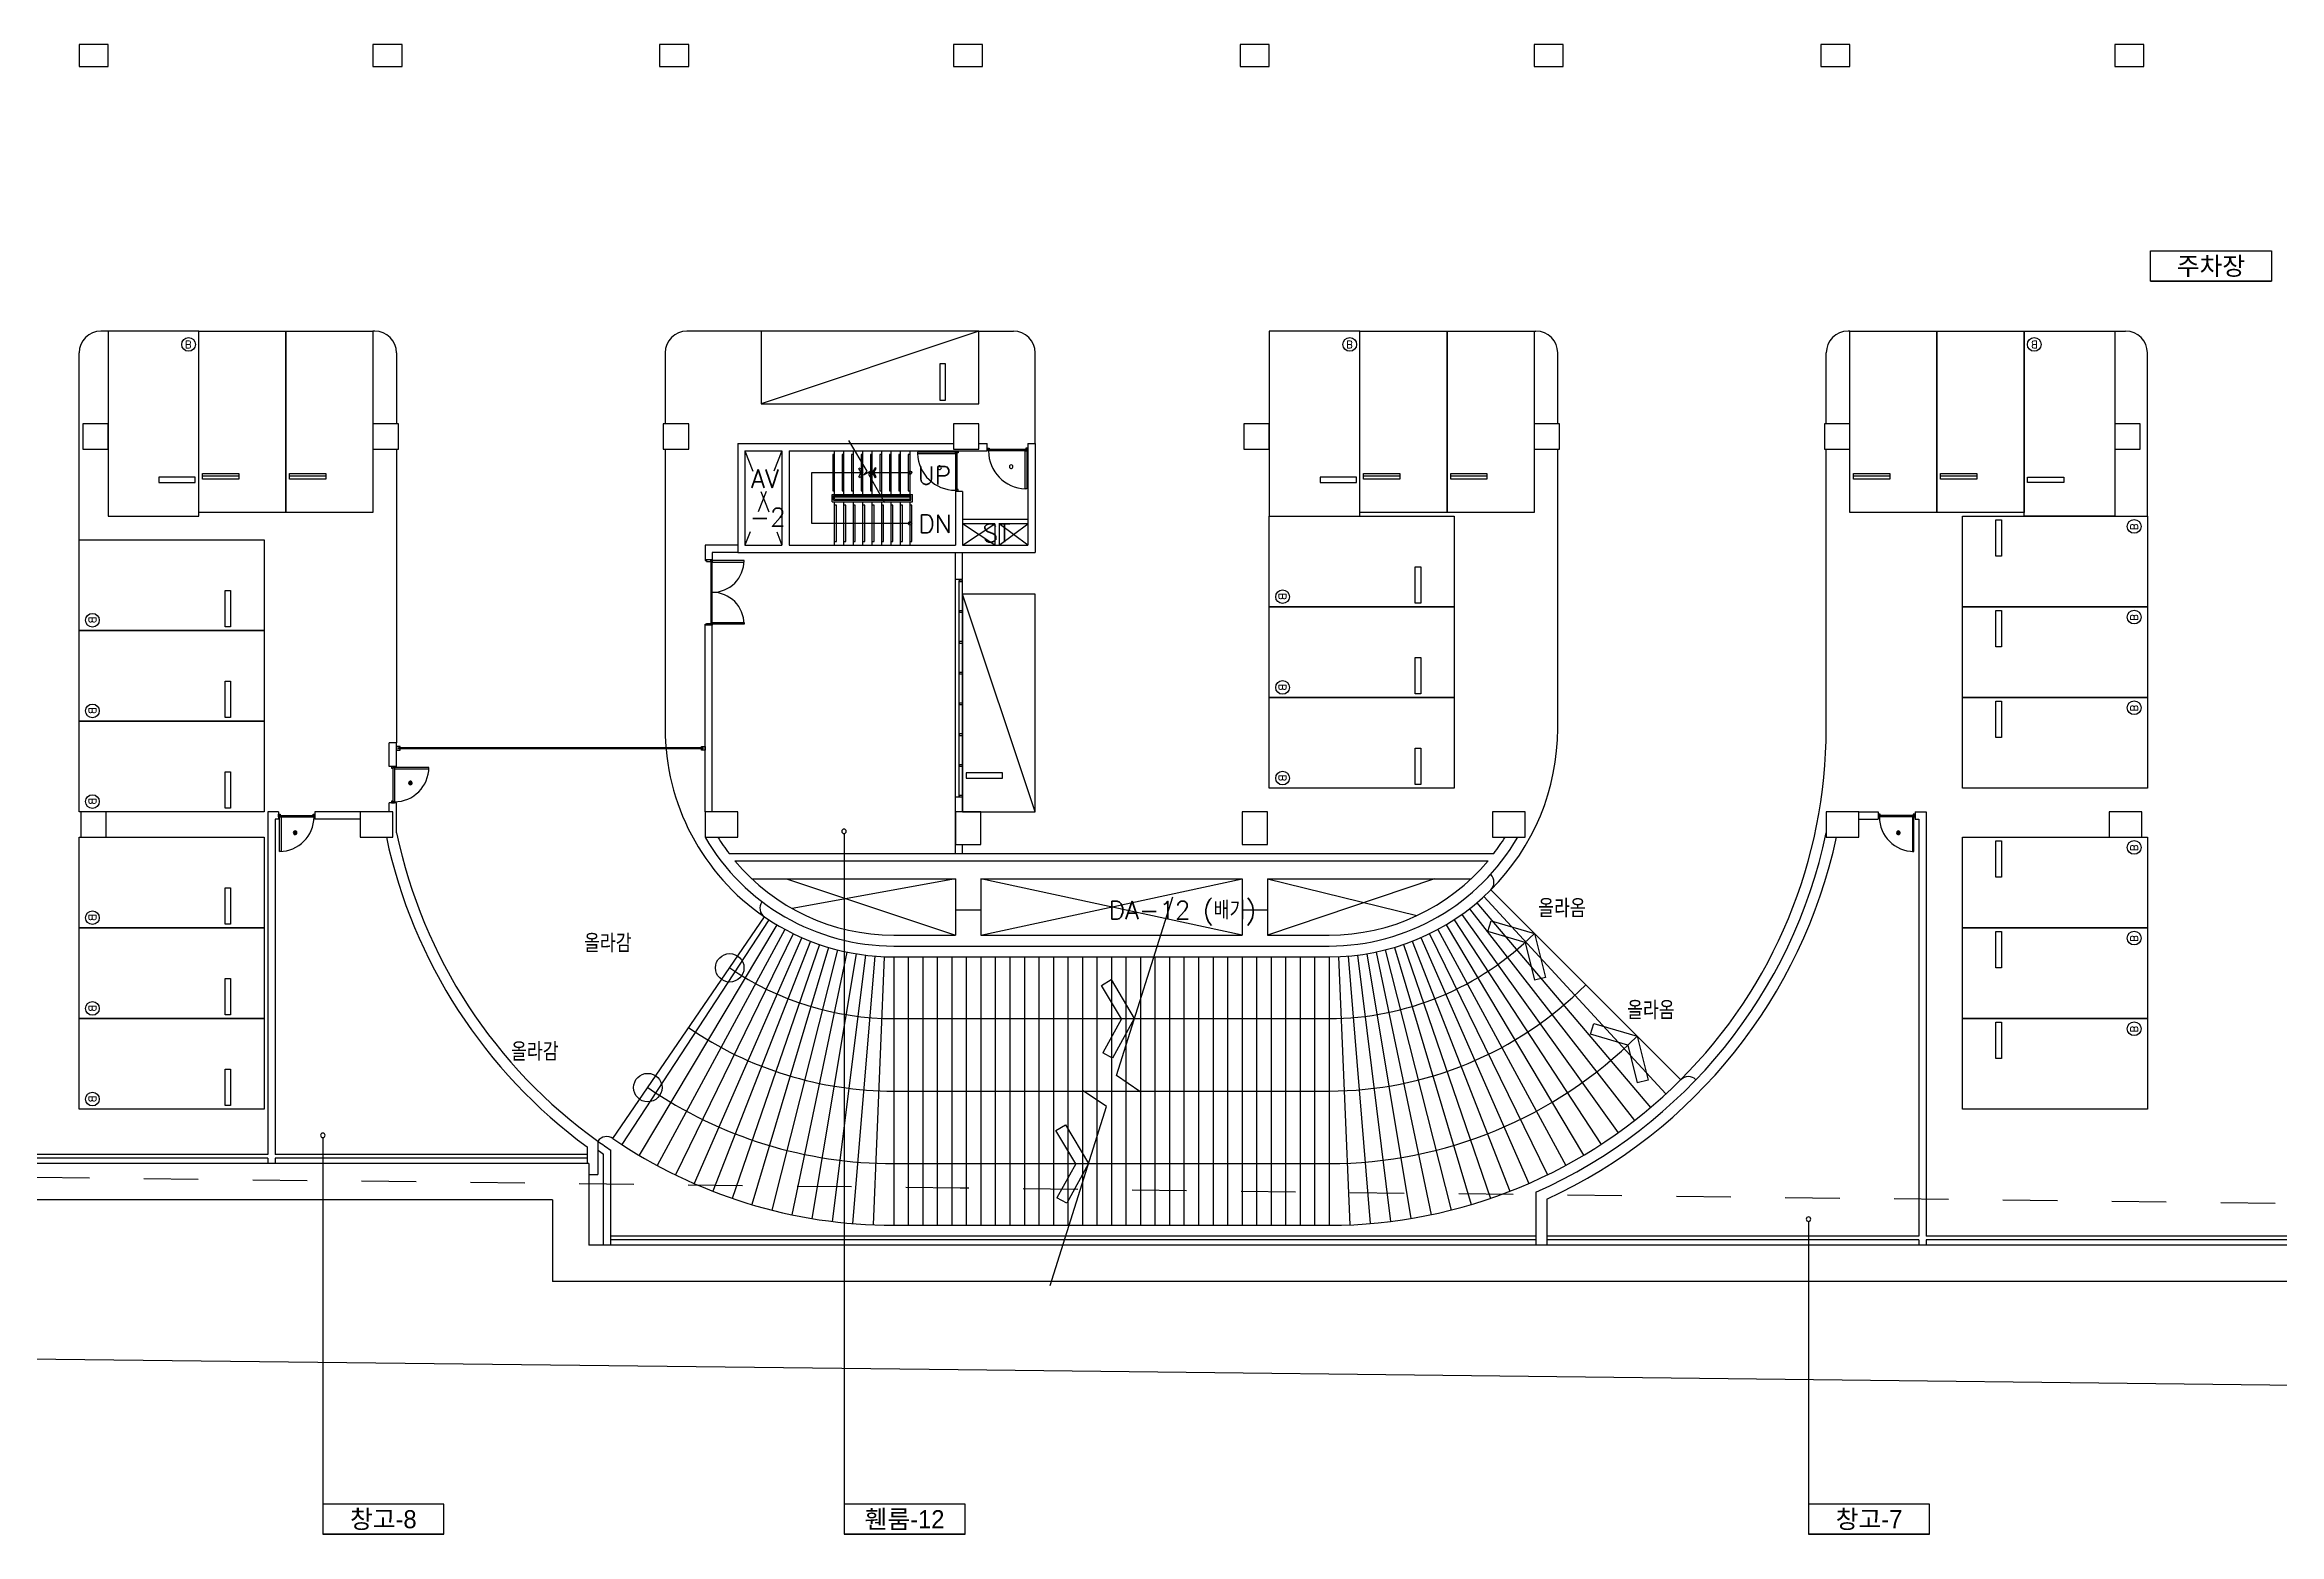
# Model space of a CAD drawing. Header units: millimetres. Extents: x -7614 to 421357, y 87385 to 341757.
# Drawn here: x 178773 to 240355, y 140557 to 181627 of the extents above; entities that cross this region are included whole.
import ezdxf
from ezdxf.enums import TextEntityAlignment as Align

# ---------------------------------------------------------------- set-up
doc = ezdxf.new("R2010")
doc.units = ezdxf.units.MM
doc.header["$LTSCALE"] = 600
doc.header["$MEASUREMENT"] = 0
doc.linetypes.add('HIDDEN', pattern=[2, 1, -1])
for name, color, linetype in [('e-plan', 9, 'CONTINUOUS'), ('e-room-box', 7, 'CONTINUOUS'), ('e-text', 6, 'CONTINUOUS')]:
    doc.layers.add(name, color=color, linetype=linetype)
doc.styles.add('kiahn', font='romans.shx', dxfattribs={"bigfont": 'cadhs.shx'})
doc.styles.add('돋움', font='Dotum.ttf')

msp = doc.modelspace()

# ---------------------------------------------------------------- hatches: boundary and pattern name
at = {"layer": 'e-plan'}
h = msp.add_hatch(color=256, dxfattribs=at)
h.dxf.hatch_style = 1
h.paths.add_polyline_path([(188872, 161230, -1), (188822, 161316, -1)])
h = msp.add_hatch(color=256, dxfattribs=at)
h.dxf.hatch_style = 1
h.paths.add_polyline_path([(185717, 159873, 1), (185631, 159923, 1)])
h = msp.add_hatch(color=256, dxfattribs=at)
h.dxf.hatch_style = 1
h.paths.add_polyline_path([(229813, 159873, -1), (229900, 159923, -1)])

# ---------------------------------------------------------------- linework, layer by layer
at = {"layer": 'e-plan', "ltscale": 0.5}
for p, q in [((180520, 181627), (179720, 181627)), ((179720, 181627), (179720, 181027)), ((180520, 181027), (180520, 181627)), ((188620, 181627), (187820, 181627)), ((187820, 181627), (187820, 181027)), ((188620, 181027), (188620, 181627)), ((196520, 181627), (195720, 181627)), ((195720, 181627), (195720, 181027)), ((196520, 181027), (196520, 181627)), ((204620, 181627), (203820, 181627)), ((203820, 181627), (203820, 181027)), ((204620, 181027), (204620, 181627)), ((212520, 181627), (211720, 181627)), ((211720, 181627), (211720, 181027)), ((212520, 181027), (212520, 181627)), ((220620, 181627), (219820, 181627)), ((219820, 181627), (219820, 181027)), ((220620, 181027), (220620, 181627)), ((228520, 181627), (227720, 181627)), ((227720, 181627), (227720, 181027)), ((228520, 181027), (228520, 181627)), ((236620, 181627), (235820, 181627)), ((235820, 181627), (235820, 181027)), ((236620, 181027), (236620, 181627)), ((179720, 181027), (180520, 181027)), ((187820, 181027), (188620, 181027)), ((195720, 181027), (196520, 181027)), ((203820, 181027), (204620, 181027)), ((211720, 181027), (212520, 181027)), ((219820, 181027), (220620, 181027)), ((227720, 181027), (228520, 181027)), ((235820, 181027), (236620, 181027)), ((204070, 167827), (204960, 168417)), ((204960, 167827), (204070, 168417)), ((205080, 167827), (205870, 168417)), ((205870, 167827), (205080, 168417))]:
    msp.add_line(p, q, dxfattribs=at)
at = {"layer": 'e-plan'}
for p, q in [((180520, 173727), (180320, 173727)), ((183020, 173727), (180520, 173727)), ((180520, 173727), (180520, 168627)), ((183020, 168627), (183020, 173727)), ((183020, 168727), (183020, 173727)), ((183020, 173727), (185420, 173727)), ((185420, 168727), (185420, 173727)), ((185420, 173727), (187820, 173727)), ((185420, 173727), (185420, 168727)), ((187870, 173727), (187820, 173727)), ((187820, 173727), (187820, 168727)), ((198520, 173727), (196470, 173727)), ((204520, 173727), (198520, 171727)), ((204520, 173727), (198520, 173727)), ((198520, 173727), (198520, 171727)), ((204520, 173727), (205470, 173727)), ((204520, 171727), (204520, 173727)), ((215020, 173727), (212520, 173727)), ((212520, 173727), (212520, 168627)), ((215020, 168627), (215020, 173727)), ((215020, 168727), (215020, 173727)), ((215020, 173727), (217420, 173727)), ((217420, 168727), (217420, 173727)), ((217420, 173727), (219820, 173727)), ((217420, 173727), (217420, 168727)), ((219820, 173727), (219870, 173727)), ((219820, 173727), (219820, 168727)), ((228520, 173727), (228470, 173727)), ((228520, 168727), (228520, 173727)), ((228520, 173727), (230920, 173727)), ((230920, 168727), (230920, 173727)), ((230920, 173727), (233320, 173727)), ((230920, 173727), (230920, 168727)), ((233320, 168627), (233320, 173727)), ((233320, 173727), (235820, 173727)), ((233320, 173727), (233320, 168727)), ((235820, 173727), (236120, 173727)), ((235820, 173727), (235820, 168627)), ((179720, 167977), (179720, 173127)), ((188470, 173127), (188470, 171177)), ((195870, 173127), (195870, 171177)), ((206070, 170627), (206070, 173127)), ((220470, 171177), (220470, 173127)), ((227870, 171177), (227870, 173127)), ((236720, 168627), (236720, 173127)), ((203595, 172827), (203445, 172827)), ((203445, 172827), (203445, 171827)), ((203595, 171827), (203595, 172827)), ((203445, 171827), (203595, 171827)), ((198520, 171727), (204520, 171727)), ((180520, 171177), (179820, 171177)), ((179820, 171177), (179820, 170477)), ((180520, 170477), (180520, 171177)), ((188520, 171177), (187820, 171177)), ((187820, 171177), (187820, 170477)), ((188520, 170477), (188520, 171177)), ((196520, 171177), (195820, 171177)), ((195820, 171177), (195820, 170477)), ((196520, 170477), (196520, 171177)), ((197870, 170627), (203820, 170627)), ((197870, 170627), (197870, 167627)), ((200923, 170712), (201430, 169870)), ((204520, 171177), (203820, 171177)), ((203820, 171177), (203820, 170477)), ((204520, 170477), (204520, 171177)), ((204520, 170627), (204750, 170627)), ((204750, 170427), (204750, 170627)), ((205870, 170627), (206070, 170627)), ((205870, 170627), (205870, 167827)), ((205870, 170627), (205870, 167827)), ((206070, 170627), (206070, 167627)), ((212520, 171177), (211820, 171177)), ((211820, 171177), (211820, 170477)), ((212520, 170477), (212520, 171177)), ((220520, 171177), (219820, 171177)), ((219820, 171177), (219820, 170477)), ((220520, 170477), (220520, 171177)), ((228520, 171177), (227820, 171177)), ((227820, 171177), (227820, 170477)), ((228520, 170477), (228520, 171177)), ((236520, 171177), (235820, 171177)), ((235820, 171177), (235820, 170477)), ((236520, 170477), (236520, 171177)), ((179820, 170477), (180520, 170477)), ((187820, 170477), (188520, 170477)), ((188470, 170477), (188470, 162377)), ((195820, 170477), (196520, 170477)), ((195870, 170477), (195870, 162784)), ((198070, 170427), (199090, 170427)), ((198070, 170427), (198070, 167827)), ((199090, 170427), (199090, 167827)), ((199290, 170427), (199290, 167827)), ((199290, 170427), (204750, 170427)), ((200540, 170327), (200490, 170327)), ((200490, 170327), (200490, 169327)), ((200540, 169227), (200540, 170427)), ((200800, 170327), (200750, 170327)), ((200750, 170327), (200750, 169327)), ((200800, 169227), (200800, 170427)), ((201060, 170327), (201010, 170327)), ((201010, 170327), (201010, 169327)), ((201060, 169227), (201060, 170427)), ((201320, 170327), (201270, 170327)), ((201270, 170327), (201270, 169327)), ((201320, 169227), (201320, 170427)), ((201580, 170327), (201530, 170327)), ((201530, 170327), (201530, 169327)), ((201580, 169227), (201580, 170427)), ((201840, 170327), (201790, 170327)), ((201790, 170327), (201790, 169327)), ((201840, 169227), (201840, 170427)), ((202100, 170327), (202050, 170327)), ((202050, 170327), (202050, 169327)), ((202100, 169227), (202100, 170427)), ((202360, 170327), (202310, 170327)), ((202310, 170327), (202310, 169327)), ((202360, 169227), (202360, 170427)), ((202620, 170327), (202570, 170327)), ((202570, 170327), (202570, 169327)), ((202620, 169227), (202620, 170427)), ((203871, 170392), (202822, 170392)), ((202822, 170392), (202822, 170352)), ((202822, 170352), (203871, 170352)), ((203820, 170477), (204520, 170477)), ((203871, 170417), (203951, 170417)), ((203871, 170392), (203871, 170417)), ((203871, 170392), (203871, 169342)), ((203871, 170352), (203871, 170392)), ((203911, 170392), (203871, 170392)), ((203911, 170372), (203911, 170392)), ((203911, 170372), (203911, 169362)), ((203951, 170372), (203911, 170372)), ((203951, 170417), (203951, 170372)), ((204760, 170507), (204805, 170507)), ((204760, 170427), (204760, 170507)), ((204785, 170427), (204760, 170427)), ((204805, 170467), (204785, 170467)), ((204785, 170467), (204785, 170427)), ((205835, 170427), (204785, 170427)), ((204805, 170507), (204805, 170467)), ((205815, 170467), (204805, 170467)), ((205795, 170427), (205835, 170427)), ((205795, 169378), (205795, 170427)), ((205860, 170507), (205815, 170507)), ((205815, 170507), (205815, 170467)), ((205815, 170467), (205835, 170467)), ((205835, 170467), (205835, 170427)), ((205835, 170427), (205835, 169378)), ((205835, 170427), (205860, 170427)), ((205860, 170427), (205860, 170507)), ((211820, 170477), (212520, 170477)), ((219820, 170477), (220520, 170477)), ((220470, 162777), (220470, 170477)), ((227820, 170477), (228520, 170477)), ((227870, 162777), (227870, 170477)), ((235820, 170477), (236520, 170477)), ((182920, 169702), (181920, 169702)), ((181920, 169702), (181920, 169552)), ((181920, 169552), (182920, 169552)), ((182920, 169552), (182920, 169702)), ((183120, 169652), (183120, 169802)), ((183120, 169802), (184120, 169802)), ((184120, 169727), (183120, 169727)), ((184120, 169652), (183120, 169652)), ((184120, 169802), (184120, 169652)), ((185520, 169652), (185520, 169802)), ((185520, 169802), (186520, 169802)), ((186520, 169727), (185520, 169727)), ((186520, 169652), (185520, 169652)), ((186520, 169802), (186520, 169652)), ((199915, 168427), (199915, 169827)), ((199915, 169827), (201320, 169827)), ((201210, 169943), (201243, 169962)), ((201276, 169827), (201210, 169943)), ((201210, 169711), (201276, 169827)), ((201243, 169687), (201210, 169711)), ((201243, 169962), (201320, 169827)), ((201320, 169827), (201243, 169687)), ((201347, 169764), (201554, 169889)), ((201430, 169870), (201347, 169764)), ((201554, 169889), (201480, 169783)), ((201480, 169783), (201913, 169000)), ((201658, 169962), (201580, 169827)), ((201580, 169827), (201658, 169687)), ((201580, 169827), (202620, 169827)), ((201625, 169827), (201691, 169943)), ((201691, 169711), (201625, 169827)), ((201691, 169943), (201658, 169962)), ((201658, 169687), (201691, 169711)), ((203951, 169362), (203911, 169362)), ((203911, 169362), (203911, 169342)), ((203951, 169317), (203951, 169362)), ((205835, 169378), (205795, 169378)), ((214920, 169702), (213920, 169702)), ((213920, 169702), (213920, 169552)), ((213920, 169552), (214920, 169552)), ((214920, 169552), (214920, 169702)), ((215120, 169652), (215120, 169802)), ((215120, 169802), (216120, 169802)), ((216120, 169727), (215120, 169727)), ((216120, 169652), (215120, 169652)), ((216120, 169802), (216120, 169652)), ((217520, 169652), (217520, 169802)), ((217520, 169802), (218520, 169802)), ((218520, 169727), (217520, 169727)), ((218520, 169652), (217520, 169652)), ((218520, 169802), (218520, 169652)), ((228620, 169652), (228620, 169802)), ((228620, 169802), (229620, 169802)), ((229620, 169727), (228620, 169727)), ((229620, 169652), (228620, 169652)), ((229620, 169802), (229620, 169652)), ((231020, 169652), (231020, 169802)), ((231020, 169802), (232020, 169802)), ((232020, 169727), (231020, 169727)), ((232020, 169652), (231020, 169652)), ((232020, 169802), (232020, 169652)), ((233420, 169552), (233420, 169702)), ((233420, 169702), (234420, 169702)), ((234420, 169552), (233420, 169552)), ((234420, 169702), (234420, 169552)), ((200475, 169027), (200475, 169227)), ((200475, 169227), (202685, 169227)), ((200475, 169027), (202685, 169027)), ((200490, 169327), (200540, 169327)), ((200515, 169067), (200515, 169187)), ((200515, 169187), (202645, 169187)), ((200515, 169067), (202645, 169067)), ((200540, 169092), (200540, 169162)), ((200540, 169162), (202620, 169162)), ((200540, 169092), (202620, 169092)), ((200540, 167827), (200540, 169027)), ((200590, 168927), (200540, 168927)), ((200590, 167927), (200590, 168927)), ((200750, 169327), (200800, 169327)), ((200800, 169162), (200800, 169187)), ((200800, 169067), (200800, 169092)), ((200800, 167827), (200800, 169027)), ((200850, 168927), (200800, 168927)), ((200850, 167927), (200850, 168927)), ((201010, 169327), (201060, 169327)), ((201060, 169162), (201060, 169187)), ((201060, 169067), (201060, 169092)), ((201060, 167827), (201060, 169027)), ((201110, 168927), (201060, 168927)), ((201110, 167927), (201110, 168927)), ((201270, 169327), (201320, 169327)), ((201320, 169162), (201320, 169187)), ((201320, 169067), (201320, 169092)), ((201320, 167827), (201320, 169027)), ((201370, 168927), (201320, 168927)), ((201370, 167927), (201370, 168927)), ((201530, 169327), (201580, 169327)), ((201580, 169162), (201580, 169187)), ((201580, 169067), (201580, 169092)), ((201580, 167827), (201580, 169027)), ((201630, 168927), (201580, 168927)), ((201630, 167927), (201630, 168927)), ((201790, 169327), (201840, 169327)), ((201840, 169162), (201840, 169187)), ((201840, 169067), (201840, 169092)), ((201840, 167827), (201840, 169027)), ((201890, 168927), (201840, 168927)), ((201890, 167927), (201890, 168927)), ((202050, 169327), (202100, 169327)), ((202100, 169162), (202100, 169187)), ((202100, 169067), (202100, 169092)), ((202100, 167827), (202100, 169027)), ((202150, 168927), (202100, 168927)), ((202150, 167927), (202150, 168927)), ((202310, 169327), (202360, 169327)), ((202360, 169162), (202360, 169187)), ((202360, 169067), (202360, 169092)), ((202360, 167827), (202360, 169027)), ((202410, 168927), (202360, 168927)), ((202410, 167927), (202410, 168927)), ((202570, 169327), (202620, 169327)), ((202620, 169092), (202620, 169162)), ((202620, 167827), (202620, 169027)), ((202670, 168927), (202620, 168927)), ((202645, 169067), (202645, 169187)), ((202670, 167927), (202670, 168927)), ((202685, 169027), (202685, 169227)), ((203870, 169307), (203870, 167827)), ((204070, 169307), (203870, 169307)), ((203911, 169342), (203871, 169342)), ((203871, 169342), (203871, 169317)), ((203871, 169317), (203951, 169317)), ((204070, 169307), (204070, 167827)), ((180520, 168627), (183020, 168627)), ((185420, 168727), (183020, 168727)), ((187820, 168727), (185420, 168727)), ((202620, 168427), (199915, 168427)), ((205870, 168537), (204070, 168537)), ((204960, 168417), (204070, 168417)), ((204960, 168417), (204960, 167827)), ((205080, 168417), (205080, 167827)), ((205870, 168417), (205080, 168417)), ((212520, 168627), (215020, 168627)), ((212520, 166127), (212520, 168627)), ((212520, 168627), (217620, 168627)), ((217420, 168727), (215020, 168727)), ((219820, 168727), (217420, 168727)), ((217620, 168627), (217620, 166127)), ((230920, 168727), (228520, 168727)), ((233320, 168727), (230920, 168727)), ((231620, 166127), (231620, 168627)), ((231620, 168627), (236720, 168627)), ((232545, 168527), (232695, 168527)), ((232545, 167527), (232545, 168527)), ((232695, 168527), (232695, 167527)), ((235820, 168627), (233320, 168627)), ((236720, 168627), (236720, 166127)), ((179720, 165477), (179720, 167977)), ((179720, 167977), (184820, 167977)), ((184820, 167977), (184820, 165477)), ((196970, 167827), (196970, 167427)), ((197870, 167827), (196970, 167827)), ((196970, 167627), (196970, 167427)), ((197170, 167627), (197170, 167427)), ((197170, 167627), (197170, 167427)), ((197870, 167627), (197170, 167627)), ((197870, 167627), (206070, 167627)), ((198070, 167827), (199090, 167827)), ((199290, 167827), (203870, 167827)), ((200540, 167927), (200590, 167927)), ((200800, 167927), (200850, 167927)), ((201060, 167927), (201110, 167927)), ((201320, 167927), (201370, 167927)), ((201580, 167927), (201630, 167927)), ((201840, 167927), (201890, 167927)), ((202100, 167927), (202150, 167927)), ((202360, 167927), (202410, 167927)), ((202620, 167927), (202670, 167927)), ((203870, 166877), (203870, 167627)), ((204070, 167827), (205870, 167827)), ((204070, 166877), (204070, 167627)), ((232695, 167527), (232545, 167527)), ((197170, 167427), (196970, 167427)), ((196970, 167427), (196970, 167402)), ((197170, 167427), (196970, 167427)), ((196970, 167402), (197010, 167402)), ((197010, 167402), (197010, 167382)), ((197010, 167382), (197130, 167382)), ((197130, 167382), (197130, 167402)), ((197130, 167402), (197170, 167402)), ((197130, 167382), (197130, 165672)), ((197170, 167402), (197170, 167427)), ((197170, 165652), (197170, 167402)), ((198045, 167402), (197170, 167402)), ((197170, 167402), (197170, 167362)), ((197170, 167362), (198045, 167362)), ((198045, 167362), (198045, 167402)), ((216545, 166227), (216545, 167227)), ((216545, 167227), (216695, 167227)), ((216695, 167227), (216695, 166227)), ((183745, 165577), (183745, 166577)), ((183745, 166577), (183895, 166577)), ((183895, 166577), (183895, 165577)), ((204070, 166877), (203870, 166877)), ((203870, 160877), (203870, 166877)), ((204070, 166867), (203970, 166867)), ((203970, 166867), (203970, 166827)), ((203970, 160907), (203970, 166847)), ((203970, 166827), (204070, 166827)), ((204070, 166827), (204070, 166867)), ((204070, 160907), (204070, 166847)), ((206070, 160477), (204070, 166477)), ((206070, 166477), (204070, 166477)), ((204070, 166477), (204070, 160477)), ((206070, 160477), (206070, 166477)), ((197010, 165652), (197010, 165672)), ((197010, 165672), (197130, 165672)), ((197130, 165672), (197130, 165652)), ((197170, 165652), (197170, 165692)), ((197170, 165692), (198045, 165692)), ((198045, 165692), (198045, 165652)), ((204070, 166018), (203970, 166018)), ((203970, 166018), (203970, 165978)), ((203970, 165978), (204070, 165978)), ((204070, 165978), (204070, 166018)), ((217620, 166127), (212520, 166127)), ((212520, 163627), (212520, 166127)), ((212520, 166127), (217620, 166127)), ((216695, 166227), (216545, 166227)), ((217620, 166127), (217620, 163627)), ((231620, 163627), (231620, 166127)), ((231620, 166127), (236720, 166127)), ((236720, 166127), (231620, 166127)), ((232545, 166027), (232695, 166027)), ((232545, 165027), (232545, 166027)), ((232695, 166027), (232695, 165027)), ((236720, 166127), (236720, 163627)), ((184820, 165477), (179720, 165477)), ((179720, 162977), (179720, 165477)), ((179720, 165477), (184820, 165477)), ((183895, 165577), (183745, 165577)), ((184820, 165477), (184820, 162977)), ((196970, 165627), (196970, 165652)), ((196970, 165652), (197010, 165652)), ((197170, 165627), (196970, 165627)), ((196970, 160477), (196970, 165627)), ((197170, 165627), (196970, 165627)), ((197130, 165652), (197170, 165652)), ((198045, 165652), (197170, 165652)), ((197170, 165652), (197170, 165627)), ((197170, 160477), (197170, 165627)), ((204070, 165170), (203970, 165170)), ((203970, 165170), (203970, 165130)), ((203970, 165130), (204070, 165130)), ((204070, 165130), (204070, 165170)), ((216545, 163727), (216545, 164727)), ((216545, 164727), (216695, 164727)), ((216695, 164727), (216695, 163727)), ((232695, 165027), (232545, 165027)), ((183745, 163077), (183745, 164077)), ((183745, 164077), (183895, 164077)), ((183895, 164077), (183895, 163077)), ((204070, 164321), (203970, 164321)), ((203970, 164321), (203970, 164281)), ((203970, 164281), (204070, 164281)), ((204070, 164281), (204070, 164321)), ((204070, 163472), (203970, 163472)), ((203970, 163472), (203970, 163432)), ((203970, 163432), (204070, 163432)), ((204070, 163432), (204070, 163472)), ((217620, 163627), (212520, 163627)), ((212520, 161127), (212520, 163627)), ((212520, 163627), (217620, 163627)), ((216695, 163727), (216545, 163727)), ((217620, 163627), (217620, 161127)), ((231620, 161127), (231620, 163627)), ((231620, 163627), (236720, 163627)), ((236720, 163627), (231620, 163627)), ((232545, 163527), (232695, 163527)), ((232545, 162527), (232545, 163527)), ((232695, 163527), (232695, 162527)), ((236720, 163627), (236720, 161127)), ((184820, 162977), (179720, 162977)), ((179720, 160477), (179720, 162977)), ((179720, 162977), (184820, 162977)), ((183895, 163077), (183745, 163077)), ((184820, 162977), (184820, 160477)), ((204070, 162624), (203970, 162624)), ((203970, 162624), (203970, 162584)), ((203970, 162584), (204070, 162584)), ((204070, 162584), (204070, 162624)), ((188270, 161727), (188270, 162377)), ((188470, 162377), (188270, 162377)), ((188470, 161727), (188470, 162377)), ((188570, 162277), (188470, 162277)), ((188470, 162277), (188470, 162177)), ((188470, 162177), (188570, 162177)), ((188520, 162212), (188520, 162242)), ((188520, 162242), (188570, 162242)), ((196920, 162237), (188520, 162237)), ((196920, 162217), (188520, 162217)), ((188570, 162212), (188520, 162212)), ((188570, 162242), (188570, 162277)), ((188570, 162177), (188570, 162212)), ((196870, 162242), (196870, 162277)), ((196870, 162277), (196970, 162277)), ((196920, 162242), (196870, 162242)), ((196870, 162212), (196920, 162212)), ((196870, 162177), (196870, 162212)), ((196970, 162177), (196870, 162177)), ((196920, 162212), (196920, 162242)), ((196970, 162277), (196970, 162177)), ((216545, 161227), (216545, 162227)), ((216545, 162227), (216695, 162227)), ((216695, 162227), (216695, 161227)), ((232695, 162527), (232545, 162527)), ((183745, 160577), (183745, 161577)), ((183745, 161577), (183895, 161577)), ((183895, 161577), (183895, 160577)), ((188470, 161727), (188270, 161727)), ((188330, 161727), (188330, 161682)), ((188410, 161727), (188330, 161727)), ((188330, 161682), (188370, 161682)), ((188370, 161682), (188370, 161702)), ((188370, 161702), (188410, 161702)), ((188370, 161682), (188370, 160772)), ((188410, 161702), (188410, 161727)), ((188410, 161702, 0), (188410, 160752, 0)), ((189360, 161702), (188410, 161702)), ((188410, 161702), (188410, 161662)), ((188410, 161662), (188430, 161662)), ((188430, 161662), (189340, 161662)), ((189340, 161662), (189360, 161662)), ((189360, 161662), (189360, 161702)), ((204070, 161775), (203970, 161775)), ((203970, 161775), (203970, 161735)), ((203970, 161735), (204070, 161735)), ((204070, 161735), (204070, 161775)), ((205170, 161552), (204170, 161552)), ((204170, 161552), (204170, 161402)), ((204170, 161402), (205170, 161402)), ((205170, 161402), (205170, 161552)), ((188330, 160772), (188330, 160727)), ((188370, 160772), (188330, 160772)), ((188370, 160752), (188370, 160772)), ((188410, 160752), (188370, 160752)), ((188410, 160727), (188410, 160752)), ((203870, 159327), (203870, 160877)), ((204070, 160877), (203870, 160877)), ((204070, 160927), (203970, 160927)), ((203970, 160927), (203970, 160887)), ((203970, 160887), (204070, 160887)), ((204070, 160887), (204070, 160927)), ((204070, 160477), (204070, 160877)), ((217620, 161127), (212520, 161127)), ((216695, 161227), (216545, 161227)), ((236720, 161127), (231620, 161127)), ((184820, 160477), (179720, 160477)), ((180470, 160477), (179770, 160477)), ((179770, 160477), (179770, 159777)), ((180470, 159777), (180470, 160477)), ((183895, 160577), (183745, 160577)), ((184920, 160477), (184920, 151027)), ((185220, 160477), (184920, 160477)), ((185120, 160277), (185120, 151027)), ((185220, 160277), (185120, 160277)), ((185220, 160477), (185220, 160277)), ((185220, 160415), (185265, 160415)), ((185220, 160335), (185220, 160415)), ((185245, 160335), (185220, 160335)), ((185265, 160375), (185245, 160375)), ((185245, 160375), (185245, 160335)), ((185245, 160335, 0), (186195, 160335, 0)), ((185245, 159385), (185245, 160335)), ((185245, 160335), (185285, 160335)), ((185265, 160415), (185265, 160375)), ((185265, 160375), (186175, 160375)), ((185285, 160335), (185285, 160315)), ((185285, 160315), (185285, 159405)), ((186175, 160415), (186220, 160415)), ((186175, 160375), (186175, 160415)), ((186195, 160375), (186175, 160375)), ((186195, 160335), (186195, 160375)), ((186220, 160335), (186195, 160335)), ((187470, 160477), (186220, 160477)), ((186220, 160477), (186220, 160277)), ((186220, 160415), (186220, 160335)), ((187470, 160277), (186220, 160277)), ((188370, 160477), (187470, 160477)), ((187470, 160477), (187470, 159777)), ((188270, 160477), (188270, 160727)), ((188470, 160727), (188270, 160727)), ((188330, 160727), (188410, 160727)), ((188370, 159777), (188370, 160477)), ((188470, 159894), (188470, 160727)), ((197870, 160477), (196970, 160477)), ((196970, 160477), (196970, 159777)), ((197870, 159777), (197870, 160477)), ((204570, 160477), (203870, 160477)), ((203870, 160477), (203870, 159577)), ((204070, 160477), (206070, 160477)), ((204570, 159577), (204570, 160477)), ((212470, 160477), (211770, 160477)), ((211770, 160477), (211770, 159577)), ((212470, 159577), (212470, 160477)), ((219570, 160477), (218670, 160477)), ((218670, 160477), (218670, 159777)), ((219570, 159777), (219570, 160477)), ((228770, 160477), (227870, 160477)), ((227870, 160477), (227870, 159777)), ((228770, 160477), (229300, 160477)), ((228770, 159777), (228770, 160477)), ((228770, 160277), (229300, 160277)), ((229300, 160477), (229300, 160277)), ((229355, 160415), (229310, 160415)), ((229310, 160415), (229310, 160335)), ((229310, 160335), (229335, 160335)), ((229335, 160335), (229335, 160375)), ((229335, 160375), (229355, 160375)), ((230285, 160335, 0), (229335, 160335, 0)), ((229355, 160375), (229355, 160415)), ((230265, 160375), (229355, 160375)), ((230245, 160335), (230245, 160315)), ((230285, 160335), (230245, 160335)), ((230245, 160315), (230245, 159405)), ((230310, 160415), (230265, 160415)), ((230265, 160415), (230265, 160375)), ((230265, 160375), (230285, 160375)), ((230285, 160375), (230285, 160335)), ((230285, 159385), (230285, 160335)), ((230285, 160335), (230310, 160335)), ((230310, 160335), (230310, 160415)), ((230320, 160477), (230620, 160477)), ((230320, 160477), (230320, 160277)), ((230320, 160277), (230420, 160277)), ((230420, 160277), (230420, 148777)), ((230620, 160477), (230620, 148777)), ((236570, 160477), (235670, 160477)), ((235670, 160477), (235670, 159777)), ((236570, 159777), (236570, 160477)), ((179720, 157277), (179720, 159777)), ((179720, 159777), (184820, 159777)), ((179770, 159777), (180470, 159777)), ((184820, 159777), (184820, 157277)), ((187470, 159777), (188370, 159777)), ((196970, 159777), (197870, 159777)), ((203870, 159577), (204570, 159577)), ((204070, 159327), (204070, 159577)), ((204070, 159327), (204070, 159577)), ((211770, 159577), (212470, 159577)), ((218670, 159777), (219570, 159777)), ((227870, 159777), (228770, 159777)), ((231620, 157277), (231620, 159777)), ((231620, 159777), (236720, 159777)), ((232545, 159677), (232695, 159677)), ((232545, 158677), (232545, 159677)), ((232695, 159677), (232695, 158677)), ((235670, 159777), (236570, 159777)), ((236720, 159777), (236720, 157277)), ((185285, 159385), (185245, 159385)), ((185285, 159405), (185285, 159385)), ((197633, 159327), (218708, 159327)), ((197792, 159127), (218548, 159127)), ((230245, 159405), (230245, 159385)), ((230245, 159385), (230285, 159385)), ((183745, 157377), (183745, 158377)), ((183745, 158377), (183895, 158377)), ((183895, 158377), (183895, 157377)), ((198263, 158627), (203870, 158627)), ((199218, 158627), (203870, 157077)), ((203870, 158627), (199371, 157812)), ((203870, 158627), (203870, 157777)), ((204570, 158627), (211770, 158627)), ((204570, 157077), (211770, 158627)), ((211770, 157077), (204570, 158627)), ((204570, 158627), (204570, 157777)), ((211770, 158627), (211770, 157777)), ((212470, 158627), (216588, 157615)), ((217078, 158627), (212470, 157077)), ((212470, 158627), (218078, 158627)), ((212470, 158627), (212470, 157777)), ((218620, 158752), (218625, 158746)), ((232695, 158677), (232545, 158677)), ((198534, 157995), (198534, 157995)), ((203870, 157777), (203870, 157077)), ((203870, 157777), (204570, 157777)), ((204570, 157777), (204570, 157077)), ((208306, 153206), (209860, 158137)), ((211770, 157777), (211770, 157077)), ((211770, 157777), (212470, 157777)), ((212470, 157777), (212470, 157077)), ((218040, 157805), (222585, 151966)), ((218242, 157969), (223025, 152323)), ((218437, 158142), (223449, 152697)), ((184820, 157277), (179720, 157277)), ((179720, 154777), (179720, 157277)), ((179720, 157277), (184820, 157277)), ((183895, 157377), (183745, 157377)), ((184820, 157277), (184820, 154777)), ((194433, 151471), (198612, 157578)), ((198725, 157503), (194677, 151308)), ((198946, 157365), (195158, 151008)), ((199172, 157236), (195650, 150728)), ((199403, 157117), (196153, 150469)), ((202170, 157077), (203870, 157077)), ((204570, 157077), (211770, 157077)), ((212470, 157077), (214170, 157077)), ((216937, 157117), (220187, 150469)), ((217169, 157236), (220691, 150728)), ((217395, 157365), (221183, 151008)), ((217616, 157503), (221664, 151308)), ((217831, 157650), (222131, 151627)), ((218544, 157177), (218632, 157473)), ((219571, 156874), (218546, 157176)), ((218632, 157473), (219827, 157120)), ((219827, 157120), (220130, 155911)), ((231620, 154777), (231620, 157277)), ((231620, 157277), (236720, 157277)), ((236720, 157277), (231620, 157277)), ((232545, 157177), (232695, 157177)), ((232545, 156177), (232545, 157177)), ((232695, 157177), (232695, 156177)), ((236720, 157277), (236720, 154777)), ((199640, 157007), (196667, 150231)), ((199880, 156908), (197190, 150014)), ((200125, 156818), (197722, 149819)), ((200373, 156739), (198261, 149646)), ((200624, 156670), (198807, 149496)), ((200878, 156611), (199359, 149368)), ((201133, 156563), (199915, 149264)), ((201391, 156525), (200476, 149182)), ((201650, 156498), (201039, 149124)), ((201910, 156482), (201604, 149088)), ((202170, 156777), (214170, 156777)), ((202170, 156477), (214170, 156477)), ((202170, 156477), (202170, 149077)), ((202570, 156477), (202570, 149077)), ((202970, 156477), (202970, 149077)), ((203370, 156477), (203370, 149077)), ((203770, 156477), (203770, 149077)), ((204170, 156477), (204170, 149077)), ((204570, 156477), (204570, 149077)), ((204970, 156477), (204970, 149077)), ((205370, 156477), (205370, 149077)), ((205770, 156477), (205770, 149077)), ((206170, 156477), (206170, 149077)), ((206570, 156477), (206570, 149077)), ((206970, 156477), (206970, 149077)), ((207370, 156477), (207370, 149077)), ((207770, 156477), (207770, 149077)), ((208170, 156477), (208170, 149077)), ((208570, 156477), (208570, 149077)), ((208970, 156477), (208970, 149077)), ((209370, 156477), (209370, 149077)), ((209770, 156477), (209770, 149077)), ((210170, 156477), (210170, 149077)), ((210570, 156477), (210570, 149077)), ((210970, 156477), (210970, 149077)), ((211370, 156477), (211370, 149077)), ((211770, 156477), (211770, 149077)), ((212170, 156477), (212170, 149077)), ((212570, 156477), (212570, 149077)), ((212970, 156477), (212970, 149077)), ((213370, 156477), (213370, 149077)), ((213770, 156477), (213770, 149077)), ((214170, 156477), (214170, 149077)), ((214431, 156482), (214737, 149088)), ((214691, 156498), (215302, 149124)), ((214950, 156525), (215865, 149182)), ((215207, 156563), (216425, 149264)), ((215463, 156611), (216982, 149368)), ((215717, 156670), (217534, 149496)), ((215968, 156739), (218080, 149646)), ((216216, 156818), (218619, 149819)), ((216461, 156908), (219150, 150014)), ((216701, 157007), (219674, 150231)), ((219571, 156874), (219830, 155838)), ((183745, 154877), (183745, 155877)), ((183745, 155877), (183895, 155877)), ((183895, 155877), (183895, 154877)), ((207899, 155691), (208165, 155849)), ((208165, 155849), (208801, 154777)), ((220130, 155911), (219831, 155836)), ((232695, 156177), (232545, 156177)), ((208445, 154771), (207900, 155689)), ((184820, 154777), (179720, 154777)), ((179720, 152277), (179720, 154777)), ((179720, 154777), (184820, 154777)), ((183895, 154877), (183745, 154877)), ((184820, 154777), (184820, 152277)), ((202170, 154777), (214170, 154777)), ((208445, 154771), (207931, 153835)), ((208801, 154777), (208200, 153684)), ((221373, 154348), (221460, 154644)), ((221460, 154644), (222656, 154291)), ((231620, 152277), (231620, 154777)), ((231620, 154777), (236720, 154777)), ((236720, 154777), (231620, 154777)), ((232545, 154677), (232695, 154677)), ((232545, 153677), (232545, 154677)), ((232695, 154677), (232695, 153677)), ((236720, 154777), (236720, 152277)), ((222399, 154045), (221375, 154348)), ((222399, 154045), (222659, 153009)), ((222656, 154291), (222959, 153082)), ((183745, 152377), (183745, 153377)), ((183745, 153377), (183895, 153377)), ((183895, 153377), (183895, 152377)), ((208200, 153684), (207929, 153833)), ((232695, 153677), (232545, 153677)), ((202170, 152777), (214170, 152777)), ((208035, 152348), (207387, 152788)), ((207387, 152788), (208953, 152766)), ((208953, 152766), (208306, 153206)), ((222959, 153082), (222659, 153007)), ((184820, 152277), (179720, 152277)), ((183895, 152377), (183745, 152377)), ((206481, 147416), (208035, 152348)), ((236720, 152277), (231620, 152277)), ((206639, 151691), (206904, 151849)), ((207185, 150771), (206640, 151689)), ((206904, 151849), (207540, 150777)), ((184920, 151027), (119570, 151027)), ((184920, 150927), (119570, 150927)), ((184920, 150927), (184920, 150777)), ((193720, 151027), (185120, 151027)), ((193720, 150927), (185120, 150927)), ((185120, 150927), (185120, 150777)), ((193720, 151240), (193720, 150777)), ((194020, 151394), (194020, 150477)), ((194174, 148527), (194174, 151042)), ((194374, 148527), (194374, 151148)), ((193770, 150777), (76970, 150777)), ((193770, 150777), (193770, 148527)), ((193770, 150477), (194020, 150477)), ((202170, 150777), (214170, 150777)), ((207185, 150771), (206670, 149835)), ((207540, 150777), (206939, 149684)), ((192770, 149777), (75970, 149777)), ((192770, 149777), (192770, 147527)), ((206939, 149684), (206669, 149833)), ((219870, 149990), (219870, 148527)), ((220170, 149796), (220170, 148527)), ((202170, 149077), (214170, 149077)), ((323970, 148527), (193770, 148527)), ((219870, 148777), (194374, 148777)), ((219870, 148677), (194374, 148677)), ((230420, 148777), (220170, 148777)), ((230420, 148677), (220170, 148677)), ((230420, 148677), (230420, 148527)), ((249720, 148777), (230620, 148777)), ((249720, 148677), (230620, 148677)), ((230620, 148677), (230620, 148527)), ((322970, 147527), (192770, 147527)), ((101156, 146286), (203947, 145100)), ((203947, 145100), (318414, 143778))]:
    msp.add_line(p, q, dxfattribs=at)
at = {"layer": 'e-plan', "linetype": 'HIDDEN'}
for p, q in [((199090, 170427), (198070, 167827)), ((198070, 170427), (199090, 167827))]:
    msp.add_line(p, q, dxfattribs=at)
at = {"layer": 'e-plan', "linetype": 'Continuous'}
msp.add_line((218625, 158322), (223858, 153089), dxfattribs=at)
at = {"layer": 'e-plan', "linetype": 'HIDDEN', "ltscale": 2.5}
for p, q in [((204005, 150099), (152609, 150693)), ((261238, 149439), (204005, 150099))]:
    msp.add_line(p, q, dxfattribs=at)
at = {"layer": 'e-plan'}
for centre, radius in [((182739, 173362), 189), ((214739, 173362), 189), ((233602, 173362), 189), ((202620, 169827), 50), ((202620, 168427), 50), ((236355, 168345), 189), ((212886, 166408), 189), ((180086, 165758), 189), ((236355, 165845), 189), ((212886, 163908), 189), ((180086, 163258), 189), ((236355, 163345), 189), ((212886, 161408), 189), ((180086, 160758), 189), ((236355, 159495), 189), ((180086, 157558), 189), ((236355, 156995), 189), ((197652, 156175), 392), ((180086, 155058), 189), ((236355, 154495), 189), ((180086, 152558), 189), ((195393, 152874), 392)]:
    msp.add_circle(centre, radius, dxfattribs=at)
for centre, radius, start, end in [((180320, 173127), 600, 90, 180), ((187870, 173127), 600, 0, 90), ((196470, 173127), 600, 90, 180), ((205470, 173127), 600, 0, 90), ((219870, 173127), 600, 0, 90), ((228470, 173127), 600, 90, 180), ((236120, 173127), 600, 0, 90), ((203871, 170392), 1050, 182.19372, 270), ((203434, 169963), 50, 60, 240), ((203434, 169963), 50, 240, 60), ((205835, 170427), 1050, 180, 267.80628), ((205407, 169990), 50, 30, 210), ((205407, 169990), 50, 210, 30), ((197170, 167402), 875, 269.99988, 0.00003), ((197170, 165652), 875, 359.99997, 90.00012), ((202170, 162777), 6300, 179.93637, 235.61475), ((214170, 162777), 6300, 315, 0), ((214170, 162777), 13700, 315, 0), ((188410, 161702), 950, 270, 0), ((188847, 161273, 0), 50, 120, 300), ((188847, 161273, 0), 50, 300, 120), ((185245, 160335), 950, 270, 360), ((230285, 160335), 950, 180, 270), ((185674, 159898, 0), 50, 150, 330), ((185674, 159898, 0), 50, 330, 150), ((202170, 162777), 14300, 192.11009, 233.77845), ((202170, 162777), 14000, 191.88264, 234.3986), ((202170, 162777), 6000, 210.00009, 270), ((202170, 162777), 5700, 211.75696, 217.24794), ((214170, 162777), 6000, 270, 329.99996), ((214170, 162777), 5700, 322.75206, 328.24304), ((214170, 162777), 14000, 294.02548, 348.11744), ((214170, 162777), 14300, 294.8081, 347.88991), ((229857, 159898, 0), 50, 30, 210), ((229857, 159898, 0), 50, 210, 30), ((202170, 162777), 5700, 219.81815, 270), ((214170, 162777), 5700, 270, 320.18185), ((214170, 162777), 6300, 270, 315), ((218413, 158534), 300, 315, 45), ((198782, 157825), 300, 145.61483, 235.61475), ((202170, 162777), 6300, 235.61475, 270), ((214170, 162777), 8000, 270, 315), ((202170, 162777), 8000, 235.61473, 270), ((214170, 162777), 10000, 270, 315), ((202170, 162777), 10000, 235.61478, 270), ((214170, 162777), 12000, 270, 315), ((202170, 162777), 12000, 235.61476, 270), ((214170, 162777), 13700, 270, 315), ((224070, 152877), 300, 45.61389, 135), ((194264, 151223), 300, 55.61479, 145.0009), ((202170, 162777), 14000, 234.3986, 236.15987), ((202170, 162777), 14200, 234.97431, 235.72825), ((202170, 162777), 13700, 235.61479, 270)]:
    msp.add_arc(centre, radius, start, end, dxfattribs=at)
at = {"layer": 'e-room-box'}
for p, q in [((236807, 175941), (240140, 175941)), ((236807, 175108), (236807, 175941)), ((240140, 175941), (240140, 175108)), ((236807, 175108), (240140, 175108)), ((240140, 175108), (236807, 175108)), ((200802, 159877), (200802, 140790)), ((186437, 151495), (186437, 140790)), ((227382, 149185), (227382, 140790)), ((189770, 141390), (186437, 141390)), ((186437, 141390), (186437, 140557)), ((189770, 140557), (189770, 141390)), ((204135, 141390), (200802, 141390)), ((200802, 141390), (200802, 140557)), ((204135, 140557), (204135, 141390)), ((230716, 141390), (227382, 141390)), ((227382, 141390), (227382, 140557)), ((230716, 140557), (230716, 141390)), ((189770, 140557), (186437, 140557)), ((186437, 140557), (189770, 140557)), ((204135, 140557), (200802, 140557)), ((200802, 140557), (204135, 140557)), ((230716, 140557), (227382, 140557)), ((227382, 140557), (230716, 140557))]:
    msp.add_line(p, q, dxfattribs=at)
for centre, start, end in [((200802, 159940), 90, 270), ((200802, 159940), 270, 90), ((186437, 151558), 90, 270), ((186437, 151558), 270, 90), ((227382, 149248), 90, 270), ((227382, 149248), 270, 90)]:
    msp.add_arc(centre, 62.5, start, end, dxfattribs=at)

# ---------------------------------------------------------------- texts
at = {"layer": 'e-plan', "style": 'kiahn'}
for s, height, p in [('B', 200, (182640, 173260)), ('B', 200, (214640, 173260)), ('올라옴', 500, (219931, 157567)), ('올라감', 500, (193636, 156605)), ('올라옴', 500, (222382, 154757)), ('올라감', 500, (191624, 153613))]:
    msp.add_text(s, height=height, dxfattribs=at).set_placement(p)
at = {"layer": 'e-plan', "style": 'kiahn', "text_generation_flag": 4}
for rotation, p in [(180, (233701, 173260)), (90, (236254, 168246)), (270, (212987, 166507)), (270, (180187, 165857)), (90, (236254, 165746)), (270, (212987, 164007)), (270, (180187, 163357)), (90, (236254, 163246)), (270, (212987, 161507)), (270, (180187, 160857)), (90, (236254, 159396)), (270, (180187, 157657)), (90, (236254, 156896)), (270, (180187, 155157)), (90, (236254, 154396)), (270, (180187, 152657))]:
    msp.add_text('B', height=200, rotation=rotation, dxfattribs=at).set_placement(p)
at = {"layer": 'e-plan', "style": 'kiahn'}
for s, p in [('UP', (203291, 169751)), ('DN', (203313, 168417)), ('ST', (205007, 168162))]:
    msp.add_text(s, height=500, dxfattribs=at).set_placement(p, align=Align.MIDDLE)
for s, p in [('AV', (198625, 169662)), ('-2', (198697, 168600))]:
    msp.add_text(s, height=500, dxfattribs=at).set_placement(p, align=Align.MIDDLE_CENTER)
msp.add_text('DA-12 (배기)', height=500, dxfattribs=at).set_placement((212163, 157513), align=Align.RIGHT)
at = {"layer": 'e-text', "style": '돋움'}
for s, p in [('주차장', (238473, 175524)), ('창고-8', (188104, 140974)), ('휀룸-12', (202469, 140974)), ('창고-7', (229049, 140974))]:
    msp.add_text(s, height=500, dxfattribs=at).set_placement(p, align=Align.MIDDLE_CENTER)

doc.saveas('drawing.dxf')
